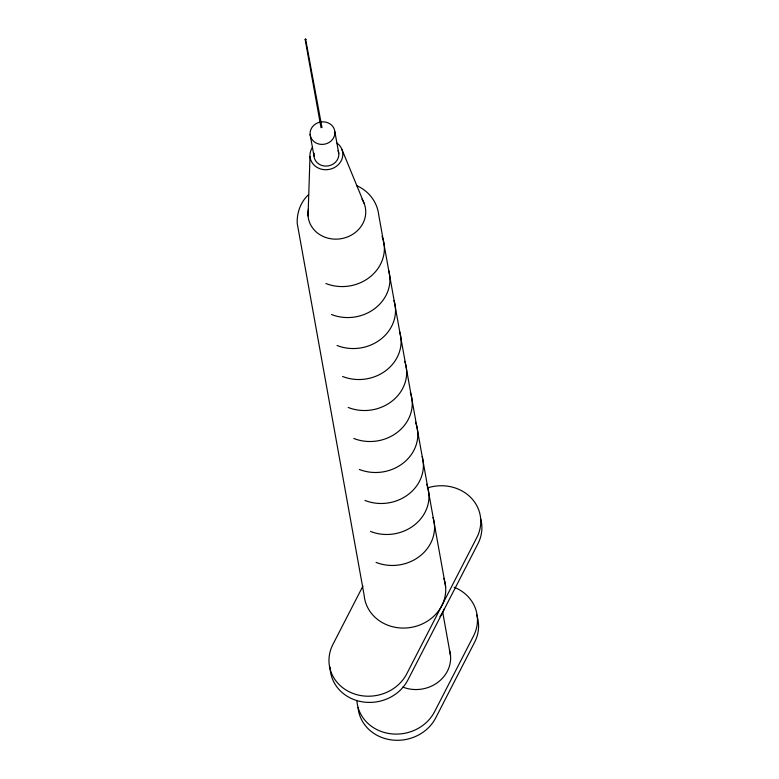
<?xml version="1.0" encoding="UTF-8"?>
<svg xmlns="http://www.w3.org/2000/svg" width="779" height="779" viewBox="0 0 779 779"><rect width="100%" height="100%" fill="white"/><g stroke="black" fill="none" stroke-linecap="round" stroke-linejoin="round"><path stroke-width="1.17" d="M308.046 215.968L310.003 156.55M321.026 127.688L305.144 39.427L305.582 38.95L321.98 127.59M306.098 39.33L305.144 39.427M362.946 586.032L332.915 644.437A40.985 36.964 -10.2 0 0 352.322 693.183A40.985 36.964 -10.2 0 0 406.765 673.806L476.836 537.529A40.985 36.964 -10.2 0 0 470.623 497.372A40.985 36.964 -10.2 0 0 427.311 487.985M308.591 194.614C300.684 201.868 296.721 212.774 297.227 223.437L364.144 595.292A40.985 36.964 -10.2 0 0 412.802 627.085A40.985 36.964 -10.2 0 0 443.796 578.398M356.48 185.597C368.418 190.602 377.27 201.858 378.701 214.8L445.617 586.665M341.874 149.295L364.066 203.222M442.764 612.489L450.515 655.616M334.882 131.807A12.464 11.247 -10.2 0 1 317.16 143.482A12.464 11.247 -10.2 0 1 315.427 124.075A12.464 11.247 -10.2 0 1 334.882 131.807L338.787 153.502M310.1 134.436L314.005 156.121M330.092 667.223A40.985 36.964 -10.2 0 0 362.284 701.83A40.985 36.964 -10.2 0 0 407.875 679.999L477.955 543.723A40.985 36.964 -10.2 0 0 480.682 518.775M444.303 608.847A40.985 36.964 -10.2 0 1 439.989 616.647M415.48 422.237A40.995 36.691 -8.8 0 1 404.32 462.19A40.995 36.691 -8.8 0 1 359.353 469.445M433.017 517.46A40.995 36.691 -8.8 0 1 420.047 555.972A40.995 36.691 -8.8 0 1 376.082 562.409M404.749 361.378A40.995 36.691 -8.8 0 1 392.674 400.62A40.995 36.691 -8.8 0 1 348.203 407.466M382.022 236.3A40.995 36.691 -8.8 0 1 370.872 276.253A40.995 36.691 -8.8 0 1 325.904 283.517M399.559 331.523A40.995 36.691 -8.8 0 1 386.598 370.035A40.995 36.691 -8.8 0 1 342.624 376.481M393.979 300.538A40.995 36.691 -8.8 0 1 381.019 339.05A40.995 36.691 -8.8 0 1 337.054 345.496M388.75 270.702A40.995 36.691 -8.8 0 1 374.923 308.465A40.995 36.691 -8.8 0 1 331.474 314.502M422.208 456.64A40.995 36.691 -8.8 0 1 408.381 494.392A40.995 36.691 -8.8 0 1 364.932 500.439M410.329 392.363A40.995 36.691 -8.8 0 1 398.254 431.605A40.995 36.691 -8.8 0 1 353.783 438.46M426.629 484.207A40.995 36.691 -8.8 0 1 415.48 524.16A40.995 36.691 -8.8 0 1 370.502 531.424M337.044 143.102A16.486 14.869 -10.2 0 1 339.371 163.541A16.486 14.869 -10.2 0 1 316.868 167.281A16.486 14.869 -10.2 0 1 312.583 147.173M361.962 199.132A28.989 26.135 -10.2 0 1 341.679 238.608A28.989 26.135 -10.2 0 1 308.426 209.123M338.105 150.639A12.464 11.247 -10.2 0 1 327.394 166.024A12.464 11.247 -10.2 0 1 314.161 153.181M449.434 650.056A33.585 30.293 -10.2 0 1 438.655 681.722A33.585 30.293 -10.2 0 1 402.782 687.068M356.938 701.324A40.985 36.964 -10.2 0 0 390.308 733.711A40.985 36.964 -10.2 0 0 434.594 711.694L473.525 635.985A40.985 36.964 -10.2 0 0 454.118 587.23M358.048 707.517A40.985 36.964 -10.2 0 0 391.418 739.914A40.985 36.964 -10.2 0 0 435.714 717.887L474.645 642.178A40.985 36.964 -10.2 0 0 476.641 614.913"/></g></svg>
